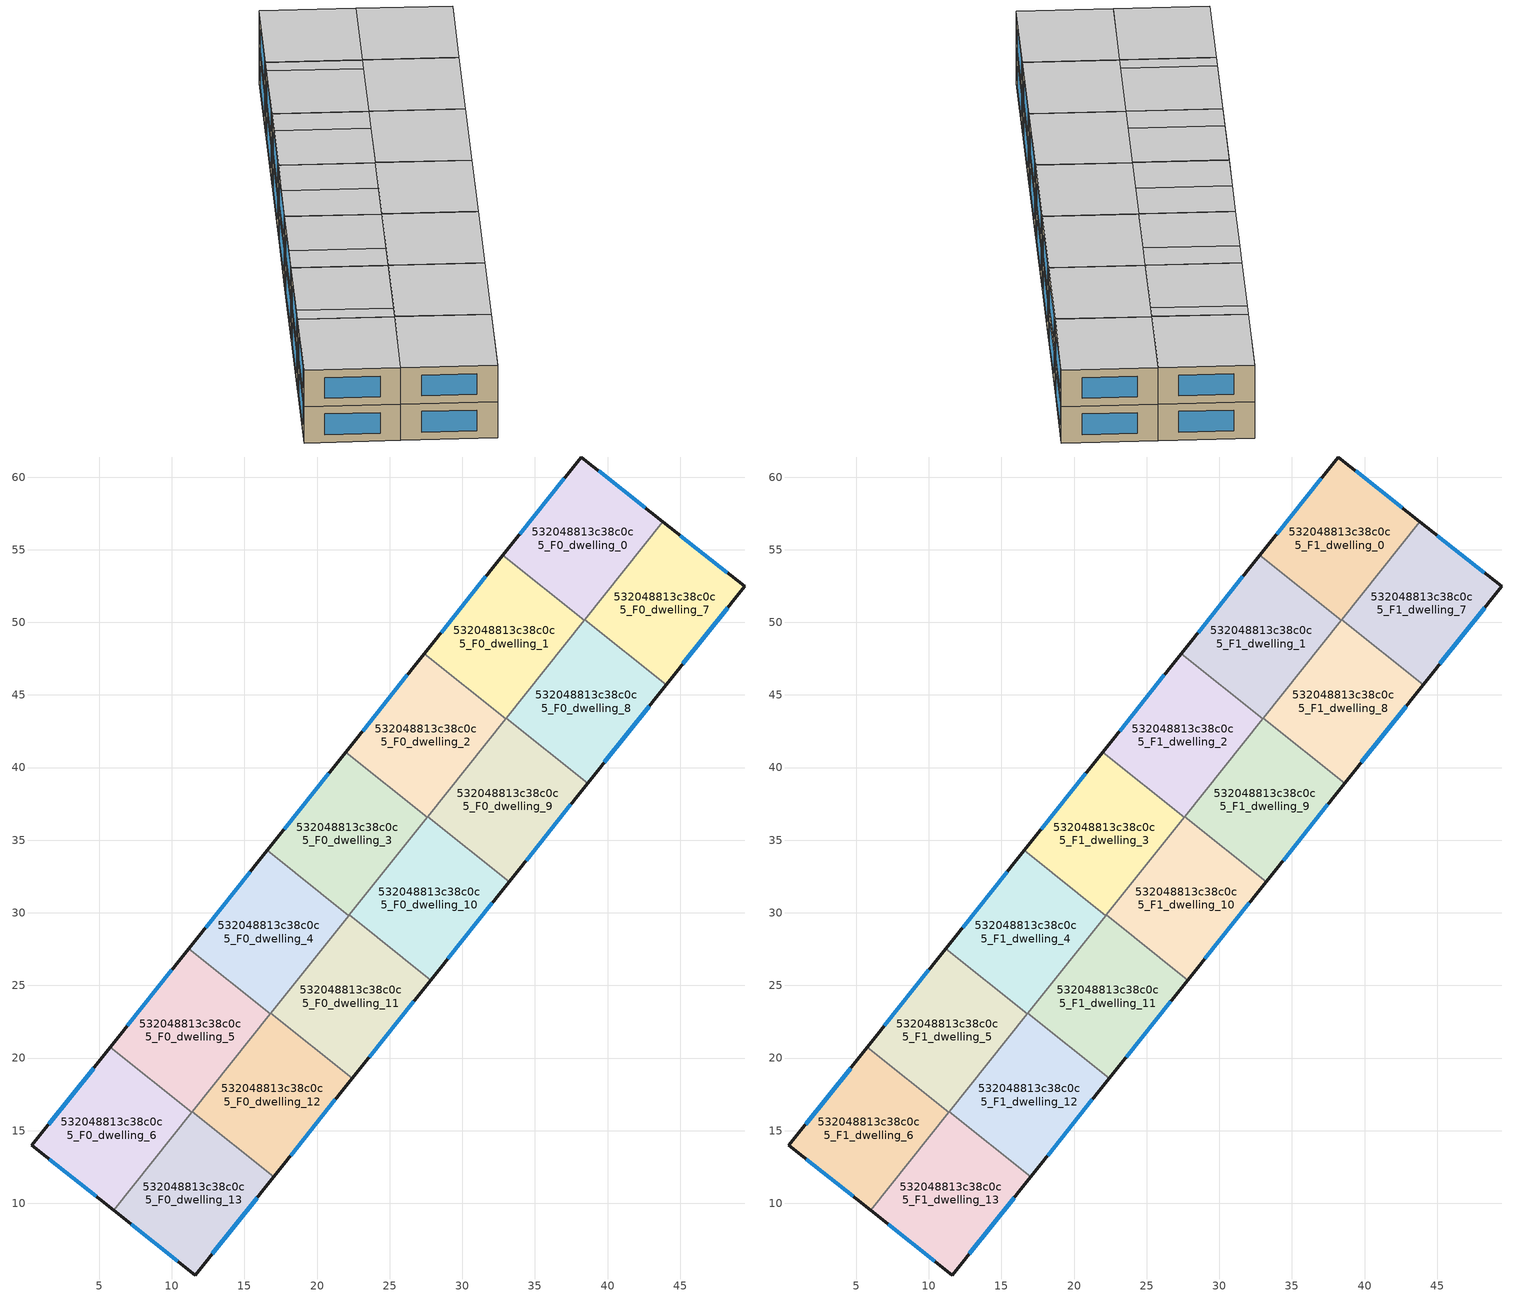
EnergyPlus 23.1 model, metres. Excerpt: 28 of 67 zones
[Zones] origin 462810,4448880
532048813c38c0c5_F0_dwelling_0
 floor ground (EU_floor_Construction): 43.81,56.93 38.4,50.14 32.79,54.62 38.19,61.38 z0
 wall outside (EU_wall_Construction): 43.81,56.93 38.19,61.38 32.79,54.62 z0:3
 wall to 532048813c38c0c5_F0_dwelling_1 (EU_wall_Construction): 32.79,54.62 38.4,50.14 z0:3
 wall to 532048813c38c0c5_F0_dwelling_7 (EU_wall_Construction): 38.42,50.17 43.81,56.93 z0:3
 wall to 532048813c38c0c5_F0_dwelling_8 (EU_wall_Construction): 38.4,50.14 38.42,50.17 z0:3
 window (EU_Window_Construction): 42.61,57.89 39.4,60.43 / 37.03,59.94 33.95,56.07 z0.64:2.36
532048813c38c0c5_F0_dwelling_1
 floor ground (EU_floor_Construction): 38.4,50.14 32.99,43.36 27.38,47.84 32.79,54.62 z0
 wall outside (EU_wall_Construction): 32.79,54.62 27.38,47.84 z0:3
 wall to 532048813c38c0c5_F0_dwelling_2 (EU_wall_Construction): 27.38,47.84 32.99,43.36 z0:3
 wall to 532048813c38c0c5_F0_dwelling_8 (EU_wall_Construction): 33.02,43.4 38.4,50.14 z0:3
 wall to 532048813c38c0c5_F0_dwelling_9 (EU_wall_Construction): 32.99,43.36 33.02,43.4 z0:3
 window (EU_Window_Construction): 31.63,53.16 28.54,49.29 z0.64:2.36
532048813c38c0c5_F0_dwelling_10
 floor ground (EU_floor_Construction): 33.23,32.14 27.83,25.37 22.21,29.85 27.61,36.62 z0
 wall outside (EU_wall_Construction): 27.83,25.37 33.23,32.14 z0:3
 wall to 532048813c38c0c5_F0_dwelling_9 (EU_wall_Construction): 33.23,32.14 27.61,36.62 z0:3
 wall to 532048813c38c0c5_F0_dwelling_11 (EU_wall_Construction): 22.21,29.85 27.83,25.37 z0:3
 wall to 532048813c38c0c5_F0_dwelling_3 (EU_wall_Construction): 27.58,36.59 22.21,29.85 z0:3
 wall to 532048813c38c0c5_F0_dwelling_2 (EU_wall_Construction): 27.61,36.62 27.58,36.59 z0:3
 window (EU_Window_Construction): 28.98,26.82 32.07,30.69 z0.64:2.36
532048813c38c0c5_F0_dwelling_11
 floor ground (EU_floor_Construction): 27.83,25.37 22.42,18.6 16.81,23.08 22.21,29.85 z0
 wall outside (EU_wall_Construction): 22.42,18.6 27.83,25.37 z0:3
 wall to 532048813c38c0c5_F0_dwelling_12 (EU_wall_Construction): 16.81,23.08 22.42,18.6 z0:3
 wall to 532048813c38c0c5_F0_dwelling_4 (EU_wall_Construction): 22.18,29.81 16.81,23.08 z0:3
 wall to 532048813c38c0c5_F0_dwelling_3 (EU_wall_Construction): 22.21,29.85 22.18,29.81 z0:3
 window (EU_Window_Construction): 23.58,20.05 26.67,23.92 z0.64:2.36
532048813c38c0c5_F0_dwelling_12
 floor ground (EU_floor_Construction): 22.42,18.6 17.02,11.83 11.41,16.3 16.81,23.08 z0
 wall outside (EU_wall_Construction): 17.02,11.83 22.42,18.6 z0:3
 wall to 532048813c38c0c5_F0_dwelling_13 (EU_wall_Construction): 11.41,16.3 17.02,11.83 z0:3
 wall to 532048813c38c0c5_F0_dwelling_5 (EU_wall_Construction): 16.78,23.04 11.41,16.3 z0:3
 wall to 532048813c38c0c5_F0_dwelling_4 (EU_wall_Construction): 16.81,23.08 16.78,23.04 z0:3
 window (EU_Window_Construction): 18.18,13.28 21.27,17.15 z0.64:2.36
532048813c38c0c5_F0_dwelling_13
 floor ground (EU_floor_Construction): 17.02,11.83 11.63,5.06 6,9.52 11.41,16.3 z0
 wall outside (EU_wall_Construction): 6,9.52 11.63,5.06 17.02,11.83 z0:3
 wall to 532048813c38c0c5_F0_dwelling_6 (EU_wall_Construction): 11.38,16.28 6,9.52 z0:3
 wall to 532048813c38c0c5_F0_dwelling_5 (EU_wall_Construction): 11.41,16.31 11.38,16.28 z0:3
 window (EU_Window_Construction): 12.78,6.51 15.87,10.38 / 7.2,8.57 10.42,6.02 z0.64:2.36
532048813c38c0c5_F0_dwelling_2
 floor ground (EU_floor_Construction): 32.99,43.36 27.59,36.59 21.97,41.07 27.38,47.84 z0
 wall outside (EU_wall_Construction): 27.38,47.84 21.97,41.07 z0:3
 wall to 532048813c38c0c5_F0_dwelling_3 (EU_wall_Construction): 21.97,41.07 27.59,36.59 z0:3
 wall to 532048813c38c0c5_F0_dwelling_9 (EU_wall_Construction): 27.61,36.62 32.99,43.36 z0:3
 window (EU_Window_Construction): 26.22,46.39 23.13,42.52 z0.64:2.36
532048813c38c0c5_F0_dwelling_3
 floor ground (EU_floor_Construction): 27.59,36.59 22.18,29.81 16.57,34.29 21.97,41.07 z0
 wall outside (EU_wall_Construction): 21.97,41.07 16.57,34.29 z0:3
 wall to 532048813c38c0c5_F0_dwelling_4 (EU_wall_Construction): 16.57,34.29 22.18,29.81 z0:3
 window (EU_Window_Construction): 20.81,39.61 17.72,35.74 z0.64:2.36
532048813c38c0c5_F0_dwelling_4
 floor ground (EU_floor_Construction): 22.18,29.81 16.78,23.04 11.16,27.53 16.57,34.29 z0
 wall outside (EU_wall_Construction): 16.57,34.29 11.16,27.53 z0:3
 wall to 532048813c38c0c5_F0_dwelling_5 (EU_wall_Construction): 11.16,27.53 16.78,23.04 z0:3
 window (EU_Window_Construction): 15.41,32.84 12.32,28.97 z0.64:2.36
532048813c38c0c5_F0_dwelling_5
 floor ground (EU_floor_Construction): 16.78,23.04 11.38,16.28 5.76,20.76 11.16,27.53 z0
 wall outside (EU_wall_Construction): 11.16,27.53 5.76,20.76 z0:3
 wall to 532048813c38c0c5_F0_dwelling_6 (EU_wall_Construction): 5.76,20.76 11.38,16.28 z0:3
 window (EU_Window_Construction): 10.01,26.08 6.92,22.21 z0.64:2.36
532048813c38c0c5_F0_dwelling_6
 floor ground (EU_floor_Construction): 11.38,16.28 6,9.52 0.36,13.99 5.76,20.76 z0
 wall outside (EU_wall_Construction): 5.76,20.76 0.36,13.99 6,9.52 z0:3
 window (EU_Window_Construction): 1.57,13.03 4.79,10.48 / 4.61,19.31 1.52,15.44 z0.64:2.36
532048813c38c0c5_F0_dwelling_7
 floor ground (EU_floor_Construction): 49.44,52.47 44.03,45.69 38.42,50.17 43.81,56.93 z0
 wall outside (EU_wall_Construction): 44.03,45.69 49.44,52.47 43.81,56.93 z0:3
 wall to 532048813c38c0c5_F0_dwelling_8 (EU_wall_Construction): 38.42,50.17 44.03,45.69 z0:3
 window (EU_Window_Construction): 48.24,53.43 45.02,55.98 / 45.19,47.14 48.28,51.02 z0.64:2.36
532048813c38c0c5_F0_dwelling_8
 floor ground (EU_floor_Construction): 44.03,45.69 38.63,38.92 33.02,43.39 38.42,50.17 z0
 wall outside (EU_wall_Construction): 38.63,38.92 44.03,45.69 z0:3
 wall to 532048813c38c0c5_F0_dwelling_9 (EU_wall_Construction): 33.02,43.39 38.63,38.92 z0:3
 window (EU_Window_Construction): 39.79,40.37 42.88,44.24 z0.64:2.36
532048813c38c0c5_F0_dwelling_9
 floor ground (EU_floor_Construction): 38.63,38.92 33.23,32.14 27.61,36.62 33.02,43.39 z0
 wall outside (EU_wall_Construction): 33.23,32.14 38.63,38.92 z0:3
 window (EU_Window_Construction): 34.39,33.59 37.47,37.47 z0.64:2.36
532048813c38c0c5_F1_dwelling_0
 floor to 532048813c38c0c5_F0_dwelling_0 (EU_floor_Construction): 43.81,56.93 38.4,50.14 32.79,54.62 38.19,61.38 z3
 wall outside (EU_wall_Construction): 43.81,56.93 38.19,61.38 32.79,54.62 z3:6
 wall to 532048813c38c0c5_F1_dwelling_1 (EU_wall_Construction): 32.79,54.62 38.4,50.14 z3:6
 wall to 532048813c38c0c5_F1_dwelling_7 (EU_wall_Construction): 38.42,50.17 43.81,56.93 z3:6
 wall to 532048813c38c0c5_F1_dwelling_8 (EU_wall_Construction): 38.4,50.14 38.42,50.17 z3:6
 window (EU_Window_Construction): 42.61,57.89 39.4,60.43 / 37.03,59.94 33.95,56.07 z3.64:5.36
 ceiling to 532048813c38c0c5_F2_dwelling_0 (EU_floor_Construction): 38.4,50.14 43.81,56.93 38.19,61.38 32.79,54.62 z6
532048813c38c0c5_F1_dwelling_1
 floor to 532048813c38c0c5_F0_dwelling_1 (EU_floor_Construction): 38.4,50.14 32.99,43.36 27.38,47.84 32.79,54.62 z3
 wall outside (EU_wall_Construction): 32.79,54.62 27.38,47.84 z3:6
 wall to 532048813c38c0c5_F1_dwelling_2 (EU_wall_Construction): 27.38,47.84 32.99,43.36 z3:6
 wall to 532048813c38c0c5_F1_dwelling_8 (EU_wall_Construction): 33.02,43.4 38.4,50.14 z3:6
 wall to 532048813c38c0c5_F1_dwelling_9 (EU_wall_Construction): 32.99,43.36 33.02,43.4 z3:6
 window (EU_Window_Construction): 31.63,53.16 28.54,49.29 z3.64:5.36
 ceiling to 532048813c38c0c5_F2_dwelling_0 (EU_floor_Construction): 37.49,49.01 38.4,50.14 32.79,54.62 31.89,53.49 z6
 ceiling adiabatic (EU_roof_Construction): 32.99,43.36 37.49,49.01 31.89,53.49 27.38,47.84 z6
532048813c38c0c5_F1_dwelling_10
 floor to 532048813c38c0c5_F0_dwelling_10 (EU_floor_Construction): 33.23,32.14 27.83,25.37 22.21,29.85 27.61,36.62 z3
 wall outside (EU_wall_Construction): 27.83,25.37 33.23,32.14 z3:6
 wall to 532048813c38c0c5_F1_dwelling_9 (EU_wall_Construction): 33.23,32.14 27.61,36.62 z3:6
 wall to 532048813c38c0c5_F1_dwelling_11 (EU_wall_Construction): 22.21,29.85 27.83,25.37 z3:6
 wall to 532048813c38c0c5_F1_dwelling_3 (EU_wall_Construction): 27.58,36.59 22.21,29.85 z3:6
 wall to 532048813c38c0c5_F1_dwelling_2 (EU_wall_Construction): 27.61,36.62 27.58,36.59 z3:6
 window (EU_Window_Construction): 28.98,26.82 32.07,30.69 z3.64:5.36
 ceiling to 532048813c38c0c5_F2_dwelling_9 (EU_floor_Construction): 27.83,25.37 33.23,32.14 27.61,36.62 22.21,29.85 z6
532048813c38c0c5_F1_dwelling_11
 floor to 532048813c38c0c5_F0_dwelling_11 (EU_floor_Construction): 27.83,25.37 22.42,18.6 16.81,23.08 22.21,29.85 z3
 wall outside (EU_wall_Construction): 22.42,18.6 27.83,25.37 z3:6
 wall to 532048813c38c0c5_F1_dwelling_12 (EU_wall_Construction): 16.81,23.08 22.42,18.6 z3:6
 wall to 532048813c38c0c5_F1_dwelling_4 (EU_wall_Construction): 22.18,29.81 16.81,23.08 z3:6
 wall to 532048813c38c0c5_F1_dwelling_3 (EU_wall_Construction): 22.21,29.85 22.18,29.81 z3:6
 window (EU_Window_Construction): 23.58,20.05 26.67,23.92 z3.64:5.36
 ceiling to 532048813c38c0c5_F2_dwelling_10 (EU_floor_Construction): 22.42,18.6 27.83,25.37 22.21,29.85 16.81,23.08 z6
532048813c38c0c5_F1_dwelling_12
 floor to 532048813c38c0c5_F0_dwelling_12 (EU_floor_Construction): 22.42,18.6 17.02,11.83 11.41,16.3 16.81,23.08 z3
 wall outside (EU_wall_Construction): 17.02,11.83 22.42,18.6 z3:6
 wall to 532048813c38c0c5_F1_dwelling_13 (EU_wall_Construction): 11.41,16.3 17.02,11.83 z3:6
 wall to 532048813c38c0c5_F1_dwelling_5 (EU_wall_Construction): 16.78,23.04 11.41,16.3 z3:6
 wall to 532048813c38c0c5_F1_dwelling_4 (EU_wall_Construction): 16.81,23.08 16.78,23.04 z3:6
 window (EU_Window_Construction): 18.18,13.28 21.27,17.15 z3.64:5.36
 ceiling to 532048813c38c0c5_F2_dwelling_11 (EU_floor_Construction): 17.02,11.83 22.42,18.6 16.81,23.08 11.41,16.3 z6
532048813c38c0c5_F1_dwelling_13
 floor to 532048813c38c0c5_F0_dwelling_13 (EU_floor_Construction): 17.02,11.83 11.63,5.06 6,9.52 11.41,16.3 z3
 wall outside (EU_wall_Construction): 6,9.52 11.63,5.06 17.02,11.83 z3:6
 wall to 532048813c38c0c5_F1_dwelling_6 (EU_wall_Construction): 11.38,16.28 6,9.52 z3:6
 wall to 532048813c38c0c5_F1_dwelling_5 (EU_wall_Construction): 11.41,16.31 11.38,16.28 z3:6
 window (EU_Window_Construction): 12.78,6.51 15.87,10.38 / 7.2,8.57 10.42,6.02 z3.64:5.36
 ceiling to 532048813c38c0c5_F2_dwelling_12 (EU_floor_Construction): 11.63,5.06 17.02,11.83 11.41,16.3 6,9.52 z6
532048813c38c0c5_F1_dwelling_2
 floor to 532048813c38c0c5_F0_dwelling_2 (EU_floor_Construction): 32.99,43.36 27.59,36.59 21.97,41.07 27.38,47.84 z3
 wall outside (EU_wall_Construction): 27.38,47.84 21.97,41.07 z3:6
 wall to 532048813c38c0c5_F1_dwelling_3 (EU_wall_Construction): 21.97,41.07 27.59,36.59 z3:6
 wall to 532048813c38c0c5_F1_dwelling_9 (EU_wall_Construction): 27.61,36.62 32.99,43.36 z3:6
 window (EU_Window_Construction): 26.22,46.39 23.13,42.52 z3.64:5.36
 ceiling adiabatic (EU_roof_Construction): 27.58,36.59 31.19,41.1 25.58,45.58 21.97,41.06 z6
 ceiling to 532048813c38c0c5_F2_dwelling_1 (EU_floor_Construction): 31.19,41.1 32.99,43.36 27.38,47.84 25.58,45.58 z6
532048813c38c0c5_F1_dwelling_3
 floor to 532048813c38c0c5_F0_dwelling_3 (EU_floor_Construction): 27.59,36.59 22.18,29.81 16.57,34.29 21.97,41.07 z3
 wall outside (EU_wall_Construction): 21.97,41.07 16.57,34.29 z3:6
 wall to 532048813c38c0c5_F1_dwelling_4 (EU_wall_Construction): 16.57,34.29 22.18,29.81 z3:6
 window (EU_Window_Construction): 20.81,39.61 17.72,35.74 z3.64:5.36
 ceiling to 532048813c38c0c5_F2_dwelling_3 (EU_floor_Construction): 22.18,29.81 24.88,33.2 19.27,37.68 16.57,34.29 z6
 ceiling to 532048813c38c0c5_F2_dwelling_2 (EU_floor_Construction): 24.88,33.2 27.58,36.59 21.97,41.06 19.27,37.68 z6
532048813c38c0c5_F1_dwelling_4
 floor to 532048813c38c0c5_F0_dwelling_4 (EU_floor_Construction): 22.18,29.81 16.78,23.04 11.16,27.53 16.57,34.29 z3
 wall outside (EU_wall_Construction): 16.57,34.29 11.16,27.53 z3:6
 wall to 532048813c38c0c5_F1_dwelling_5 (EU_wall_Construction): 11.16,27.53 16.78,23.04 z3:6
 window (EU_Window_Construction): 15.41,32.84 12.32,28.97 z3.64:5.36
 ceiling to 532048813c38c0c5_F2_dwelling_4 (EU_floor_Construction): 16.78,23.04 18.58,25.3 12.97,29.78 11.16,27.52 z6
 ceiling adiabatic (EU_roof_Construction): 18.58,25.3 16.78,23.04 22.18,29.81 16.57,34.29 12.97,29.78 z6
532048813c38c0c5_F1_dwelling_5
 floor to 532048813c38c0c5_F0_dwelling_5 (EU_floor_Construction): 16.78,23.04 11.38,16.28 5.76,20.76 11.16,27.53 z3
 wall outside (EU_wall_Construction): 11.16,27.53 5.76,20.76 z3:6
 wall to 532048813c38c0c5_F1_dwelling_6 (EU_wall_Construction): 5.76,20.76 11.38,16.28 z3:6
 window (EU_Window_Construction): 10.01,26.08 6.92,22.21 z3.64:5.36
 ceiling to 532048813c38c0c5_F2_dwelling_5 (EU_floor_Construction): 11.38,16.28 12.28,17.41 6.66,21.89 5.76,20.76 z6
 ceiling to 532048813c38c0c5_F2_dwelling_4 (EU_floor_Construction): 12.28,17.41 16.78,23.04 11.16,27.52 6.66,21.89 z6
532048813c38c0c5_F1_dwelling_6
 floor to 532048813c38c0c5_F0_dwelling_6 (EU_floor_Construction): 11.38,16.28 6,9.52 0.36,13.99 5.76,20.76 z3
 wall outside (EU_wall_Construction): 5.76,20.76 0.36,13.99 6,9.52 z3:6
 window (EU_Window_Construction): 1.57,13.03 4.79,10.48 / 4.61,19.31 1.52,15.44 z3.64:5.36
 ceiling to 532048813c38c0c5_F2_dwelling_5 (EU_floor_Construction): 6,9.52 11.38,16.28 5.76,20.76 0.36,13.99 z6
532048813c38c0c5_F1_dwelling_7
 floor to 532048813c38c0c5_F0_dwelling_7 (EU_floor_Construction): 49.44,52.47 44.03,45.69 38.42,50.17 43.81,56.93 z3
 wall outside (EU_wall_Construction): 44.03,45.69 49.44,52.47 43.81,56.93 z3:6
 wall to 532048813c38c0c5_F1_dwelling_8 (EU_wall_Construction): 38.42,50.17 44.03,45.69 z3:6
 window (EU_Window_Construction): 48.24,53.43 45.02,55.98 / 45.19,47.14 48.28,51.02 z3.64:5.36
 ceiling to 532048813c38c0c5_F2_dwelling_6 (EU_floor_Construction): 44.03,45.69 49.44,52.47 43.81,56.93 38.42,50.17 z6
532048813c38c0c5_F1_dwelling_8
 floor to 532048813c38c0c5_F0_dwelling_8 (EU_floor_Construction): 44.03,45.69 38.63,38.92 33.02,43.39 38.42,50.17 z3
 wall outside (EU_wall_Construction): 38.63,38.92 44.03,45.69 z3:6
 wall to 532048813c38c0c5_F1_dwelling_9 (EU_wall_Construction): 33.02,43.39 38.63,38.92 z3:6
 window (EU_Window_Construction): 39.79,40.37 42.88,44.24 z3.64:5.36
 ceiling to 532048813c38c0c5_F2_dwelling_7 (EU_floor_Construction): 38.63,38.92 44.03,45.69 38.42,50.17 33.02,43.39 z6
532048813c38c0c5_F1_dwelling_9
 floor to 532048813c38c0c5_F0_dwelling_9 (EU_floor_Construction): 38.63,38.92 33.23,32.14 27.61,36.62 33.02,43.39 z3
 wall outside (EU_wall_Construction): 33.23,32.14 38.63,38.92 z3:6
 window (EU_Window_Construction): 34.39,33.59 37.47,37.47 z3.64:5.36
 ceiling to 532048813c38c0c5_F2_dwelling_8 (EU_floor_Construction): 33.23,32.14 38.63,38.92 33.02,43.39 27.61,36.62 z6
[Building]
EU S2 Campaign: North Axis=0; Terrain=City; Solar Distribution=FullExterior
[Site:Location]
Yerevan-Zvartnots.Intl.AP: Latitude=40.15; Longitude=44.383; Time Zone=4; Elevation=854
[SizingPeriod:WeatherFileDays]
AnnualSizingPeriod: Begin Month=1; Begin Day of Month=1; End Month=12; End Day of Month=31; Day of Week for Start Day=Monday; Use Weather File Daylight Saving Period=No; Use Weather File Rain and Snow Indicators=No
[MATERIAL]
EU_InternalMass_Material: Roughness=MediumRough; Thickness=0.1; Conductivity=1; Density=1800; Specific Heat=900; Thermal Absorptance=0.9; Solar Absorptance=0.7; Visible Absorptance=0.7
[MATERIAL:NOMASS] Roughness=MediumRough; Thermal Absorptance=0.9; Solar Absorptance=0.7; Visible Absorptance=0.7
Name | Thermal Resistance
EU_wall_NoMass | 1.05043
EU_roof_NoMass | 1.45357
EU_floor_NoMass | 0.478065
[WINDOWMATERIAL:SIMPLEGLAZINGSYSTEM]
EU_Window_SimpleGlazing: UFactor=2.5566; Solar Heat Gain Coefficient=0.75; Visible Transmittance=0.75
[CONSTRUCTION]
EU_wall_Construction: EU_wall_NoMass
EU_roof_Construction: EU_roof_NoMass
EU_floor_Construction: EU_floor_NoMass
EU_Window_Construction: EU_Window_SimpleGlazing
EU_InternalMass_Construction: EU_InternalMass_Material
[ZONE] Type=1; Multiplier=1; Ceiling Height=autocalculate; Floor Area=autocalculate; Part of Total Floor Area=Yes
Name | Volume
532048813c38c0c5_F0_dwelling_0; 532048813c38c0c5_F1_dwelling_0 | 186.664
532048813c38c0c5_F0_dwelling_1; 532048813c38c0c5_F1_dwelling_1; 532048813c38c0c5_F0_dwelling_3; 532048813c38c0c5_F1_dwelling_3; 532048813c38c0c5_F0_dwelling_8; 532048813c38c0c5_F1_dwelling_8 | 186.675
532048813c38c0c5_F0_dwelling_10; 532048813c38c0c5_F1_dwelling_10; 532048813c38c0c5_F0_dwelling_12; 532048813c38c0c5_F1_dwelling_12 | 186.661
532048813c38c0c5_F0_dwelling_11; 532048813c38c0c5_F1_dwelling_11 | 186.677
532048813c38c0c5_F0_dwelling_13; 532048813c38c0c5_F1_dwelling_13 | 186.691
532048813c38c0c5_F0_dwelling_2; 532048813c38c0c5_F1_dwelling_2 | 186.689
532048813c38c0c5_F0_dwelling_4; 532048813c38c0c5_F1_dwelling_4 | 186.684
532048813c38c0c5_F0_dwelling_5; 532048813c38c0c5_F1_dwelling_5 | 186.65
532048813c38c0c5_F0_dwelling_6; 532048813c38c0c5_F1_dwelling_6 | 186.662
532048813c38c0c5_F0_dwelling_7; 532048813c38c0c5_F1_dwelling_7 | 186.674
532048813c38c0c5_F0_dwelling_9; 532048813c38c0c5_F1_dwelling_9 | 186.657
[INTERNALMASS] Construction=EU_InternalMass_Construction
Name | Zone or ZoneList | Surface Area
532048813c38c0c5_F0_dwelling_0_EU_InternalMass | 532048813c38c0c5_F0_dwelling_0 | 62.2211
532048813c38c0c5_F0_dwelling_1_EU_InternalMass | 532048813c38c0c5_F0_dwelling_1 | 62.2253
532048813c38c0c5_F0_dwelling_2_EU_InternalMass | 532048813c38c0c5_F0_dwelling_2 | 62.2296
532048813c38c0c5_F0_dwelling_3_EU_InternalMass | 532048813c38c0c5_F0_dwelling_3 | 62.2248
532048813c38c0c5_F0_dwelling_4_EU_InternalMass | 532048813c38c0c5_F0_dwelling_4 | 62.2279
532048813c38c0c5_F0_dwelling_5_EU_InternalMass | 532048813c38c0c5_F0_dwelling_5 | 62.2165
532048813c38c0c5_F0_dwelling_6_EU_InternalMass | 532048813c38c0c5_F0_dwelling_6 | 62.2207
532048813c38c0c5_F0_dwelling_7_EU_InternalMass | 532048813c38c0c5_F0_dwelling_7 | 62.2249
532048813c38c0c5_F0_dwelling_8_EU_InternalMass | 532048813c38c0c5_F0_dwelling_8 | 62.2249
532048813c38c0c5_F0_dwelling_9_EU_InternalMass | 532048813c38c0c5_F0_dwelling_9 | 62.2193
532048813c38c0c5_F0_dwelling_10_EU_InternalMass | 532048813c38c0c5_F0_dwelling_10 | 62.2203
532048813c38c0c5_F0_dwelling_11_EU_InternalMass | 532048813c38c0c5_F0_dwelling_11 | 62.2261
532048813c38c0c5_F0_dwelling_12_EU_InternalMass | 532048813c38c0c5_F0_dwelling_12 | 62.2204
532048813c38c0c5_F0_dwelling_13_EU_InternalMass | 532048813c38c0c5_F0_dwelling_13 | 62.2306
532048813c38c0c5_F1_dwelling_0_EU_InternalMass | 532048813c38c0c5_F1_dwelling_0 | 62.2211
532048813c38c0c5_F1_dwelling_1_EU_InternalMass | 532048813c38c0c5_F1_dwelling_1 | 62.2253
532048813c38c0c5_F1_dwelling_2_EU_InternalMass | 532048813c38c0c5_F1_dwelling_2 | 62.2296
532048813c38c0c5_F1_dwelling_3_EU_InternalMass | 532048813c38c0c5_F1_dwelling_3 | 62.2248
532048813c38c0c5_F1_dwelling_4_EU_InternalMass | 532048813c38c0c5_F1_dwelling_4 | 62.2279
532048813c38c0c5_F1_dwelling_5_EU_InternalMass | 532048813c38c0c5_F1_dwelling_5 | 62.2165
532048813c38c0c5_F1_dwelling_6_EU_InternalMass | 532048813c38c0c5_F1_dwelling_6 | 62.2207
532048813c38c0c5_F1_dwelling_7_EU_InternalMass | 532048813c38c0c5_F1_dwelling_7 | 62.2249
532048813c38c0c5_F1_dwelling_8_EU_InternalMass | 532048813c38c0c5_F1_dwelling_8 | 62.2249
532048813c38c0c5_F1_dwelling_9_EU_InternalMass | 532048813c38c0c5_F1_dwelling_9 | 62.2193
532048813c38c0c5_F1_dwelling_10_EU_InternalMass | 532048813c38c0c5_F1_dwelling_10 | 62.2203
532048813c38c0c5_F1_dwelling_11_EU_InternalMass | 532048813c38c0c5_F1_dwelling_11 | 62.2261
532048813c38c0c5_F1_dwelling_12_EU_InternalMass | 532048813c38c0c5_F1_dwelling_12 | 62.2204
532048813c38c0c5_F1_dwelling_13_EU_InternalMass | 532048813c38c0c5_F1_dwelling_13 | 62.2306
[OTHEREQUIPMENT] Fuel Type=Electricity; Design Level Calculation Method=Watts/Area; Power per Zone Floor Area=1; Fraction Latent=0; Fraction Radiant=0; Fraction Lost=0; Carbon Dioxide Generation Rate=0; EndUse Subcategory=EU_Step8_InternalGains
Name | Zone or ZoneList or Space or SpaceList | Schedule
EU_Step8_InternalGain_532048813c38c0c5_F0_dwelling_0_f000 | 532048813c38c0c5_F0_dwelling_0 | EU_Step8_GainSchedule_532048813c38c0c5_F0_dwelling_0_f000
EU_Step8_InternalGain_532048813c38c0c5_F0_dwelling_1_f000 | 532048813c38c0c5_F0_dwelling_1 | EU_Step8_GainSchedule_532048813c38c0c5_F0_dwelling_1_f000
EU_Step8_InternalGain_532048813c38c0c5_F0_dwelling_2_f000 | 532048813c38c0c5_F0_dwelling_2 | EU_Step8_GainSchedule_532048813c38c0c5_F0_dwelling_2_f000
EU_Step8_InternalGain_532048813c38c0c5_F0_dwelling_3_f000 | 532048813c38c0c5_F0_dwelling_3 | EU_Step8_GainSchedule_532048813c38c0c5_F0_dwelling_3_f000
EU_Step8_InternalGain_532048813c38c0c5_F0_dwelling_4_f000 | 532048813c38c0c5_F0_dwelling_4 | EU_Step8_GainSchedule_532048813c38c0c5_F0_dwelling_4_f000
EU_Step8_InternalGain_532048813c38c0c5_F0_dwelling_5_f000 | 532048813c38c0c5_F0_dwelling_5 | EU_Step8_GainSchedule_532048813c38c0c5_F0_dwelling_5_f000
EU_Step8_InternalGain_532048813c38c0c5_F0_dwelling_6_f000 | 532048813c38c0c5_F0_dwelling_6 | EU_Step8_GainSchedule_532048813c38c0c5_F0_dwelling_6_f000
EU_Step8_InternalGain_532048813c38c0c5_F0_dwelling_7_f000 | 532048813c38c0c5_F0_dwelling_7 | EU_Step8_GainSchedule_532048813c38c0c5_F0_dwelling_7_f000
EU_Step8_InternalGain_532048813c38c0c5_F0_dwelling_8_f000 | 532048813c38c0c5_F0_dwelling_8 | EU_Step8_GainSchedule_532048813c38c0c5_F0_dwelling_8_f000
EU_Step8_InternalGain_532048813c38c0c5_F0_dwelling_9_f000 | 532048813c38c0c5_F0_dwelling_9 | EU_Step8_GainSchedule_532048813c38c0c5_F0_dwelling_9_f000
EU_Step8_InternalGain_532048813c38c0c5_F0_dwelling_10_f000 | 532048813c38c0c5_F0_dwelling_10 | EU_Step8_GainSchedule_532048813c38c0c5_F0_dwelling_10_f000
EU_Step8_InternalGain_532048813c38c0c5_F0_dwelling_11_f000 | 532048813c38c0c5_F0_dwelling_11 | EU_Step8_GainSchedule_532048813c38c0c5_F0_dwelling_11_f000
EU_Step8_InternalGain_532048813c38c0c5_F0_dwelling_12_f000 | 532048813c38c0c5_F0_dwelling_12 | EU_Step8_GainSchedule_532048813c38c0c5_F0_dwelling_12_f000
EU_Step8_InternalGain_532048813c38c0c5_F0_dwelling_13_f000 | 532048813c38c0c5_F0_dwelling_13 | EU_Step8_GainSchedule_532048813c38c0c5_F0_dwelling_13_f000
EU_Step8_InternalGain_532048813c38c0c5_F1_dwelling_0_f000 | 532048813c38c0c5_F1_dwelling_0 | EU_Step8_GainSchedule_532048813c38c0c5_F1_dwelling_0_f000
EU_Step8_InternalGain_532048813c38c0c5_F1_dwelling_1_f000 | 532048813c38c0c5_F1_dwelling_1 | EU_Step8_GainSchedule_532048813c38c0c5_F1_dwelling_1_f000
EU_Step8_InternalGain_532048813c38c0c5_F1_dwelling_2_f000 | 532048813c38c0c5_F1_dwelling_2 | EU_Step8_GainSchedule_532048813c38c0c5_F1_dwelling_2_f000
EU_Step8_InternalGain_532048813c38c0c5_F1_dwelling_3_f000 | 532048813c38c0c5_F1_dwelling_3 | EU_Step8_GainSchedule_532048813c38c0c5_F1_dwelling_3_f000
EU_Step8_InternalGain_532048813c38c0c5_F1_dwelling_4_f000 | 532048813c38c0c5_F1_dwelling_4 | EU_Step8_GainSchedule_532048813c38c0c5_F1_dwelling_4_f000
EU_Step8_InternalGain_532048813c38c0c5_F1_dwelling_5_f000 | 532048813c38c0c5_F1_dwelling_5 | EU_Step8_GainSchedule_532048813c38c0c5_F1_dwelling_5_f000
EU_Step8_InternalGain_532048813c38c0c5_F1_dwelling_6_f000 | 532048813c38c0c5_F1_dwelling_6 | EU_Step8_GainSchedule_532048813c38c0c5_F1_dwelling_6_f000
EU_Step8_InternalGain_532048813c38c0c5_F1_dwelling_7_f000 | 532048813c38c0c5_F1_dwelling_7 | EU_Step8_GainSchedule_532048813c38c0c5_F1_dwelling_7_f000
EU_Step8_InternalGain_532048813c38c0c5_F1_dwelling_8_f000 | 532048813c38c0c5_F1_dwelling_8 | EU_Step8_GainSchedule_532048813c38c0c5_F1_dwelling_8_f000
EU_Step8_InternalGain_532048813c38c0c5_F1_dwelling_9_f000 | 532048813c38c0c5_F1_dwelling_9 | EU_Step8_GainSchedule_532048813c38c0c5_F1_dwelling_9_f000
EU_Step8_InternalGain_532048813c38c0c5_F1_dwelling_10_f000 | 532048813c38c0c5_F1_dwelling_10 | EU_Step8_GainSchedule_532048813c38c0c5_F1_dwelling_10_f000
EU_Step8_InternalGain_532048813c38c0c5_F1_dwelling_11_f000 | 532048813c38c0c5_F1_dwelling_11 | EU_Step8_GainSchedule_532048813c38c0c5_F1_dwelling_11_f000
EU_Step8_InternalGain_532048813c38c0c5_F1_dwelling_12_f000 | 532048813c38c0c5_F1_dwelling_12 | EU_Step8_GainSchedule_532048813c38c0c5_F1_dwelling_12_f000
EU_Step8_InternalGain_532048813c38c0c5_F1_dwelling_13_f000 | 532048813c38c0c5_F1_dwelling_13 | EU_Step8_GainSchedule_532048813c38c0c5_F1_dwelling_13_f000
[ZONEVENTILATION:DESIGNFLOWRATE] Schedule=EU_AlwaysOn; Design Flow Rate Calculation Method=AirChanges/Hour; Air Changes per Hour=0.557805; Ventilation Type=Natural; Fan Pressure Rise=0; Fan Total Efficiency=1; Constant Term Coefficient=1; Temperature Term Coefficient=0; Velocity Term Coefficient=0; Velocity Squared Term Coefficient=0; Minimum Indoor Temperature=-100; Maximum Indoor Temperature=100; Delta Temperature=-100; Minimum Outdoor Temperature=-100; Maximum Outdoor Temperature=100; Maximum Wind Speed=40
Name | Zone or ZoneList or Space or SpaceList
EU_ConstantAir_532048813c38c0c5_F0_dwelling_0 | 532048813c38c0c5_F0_dwelling_0
EU_ConstantAir_532048813c38c0c5_F0_dwelling_1 | 532048813c38c0c5_F0_dwelling_1
EU_ConstantAir_532048813c38c0c5_F0_dwelling_2 | 532048813c38c0c5_F0_dwelling_2
EU_ConstantAir_532048813c38c0c5_F0_dwelling_3 | 532048813c38c0c5_F0_dwelling_3
EU_ConstantAir_532048813c38c0c5_F0_dwelling_4 | 532048813c38c0c5_F0_dwelling_4
EU_ConstantAir_532048813c38c0c5_F0_dwelling_5 | 532048813c38c0c5_F0_dwelling_5
EU_ConstantAir_532048813c38c0c5_F0_dwelling_6 | 532048813c38c0c5_F0_dwelling_6
EU_ConstantAir_532048813c38c0c5_F0_dwelling_7 | 532048813c38c0c5_F0_dwelling_7
EU_ConstantAir_532048813c38c0c5_F0_dwelling_8 | 532048813c38c0c5_F0_dwelling_8
EU_ConstantAir_532048813c38c0c5_F0_dwelling_9 | 532048813c38c0c5_F0_dwelling_9
EU_ConstantAir_532048813c38c0c5_F0_dwelling_10 | 532048813c38c0c5_F0_dwelling_10
EU_ConstantAir_532048813c38c0c5_F0_dwelling_11 | 532048813c38c0c5_F0_dwelling_11
EU_ConstantAir_532048813c38c0c5_F0_dwelling_12 | 532048813c38c0c5_F0_dwelling_12
EU_ConstantAir_532048813c38c0c5_F0_dwelling_13 | 532048813c38c0c5_F0_dwelling_13
EU_ConstantAir_532048813c38c0c5_F1_dwelling_0 | 532048813c38c0c5_F1_dwelling_0
EU_ConstantAir_532048813c38c0c5_F1_dwelling_1 | 532048813c38c0c5_F1_dwelling_1
EU_ConstantAir_532048813c38c0c5_F1_dwelling_2 | 532048813c38c0c5_F1_dwelling_2
EU_ConstantAir_532048813c38c0c5_F1_dwelling_3 | 532048813c38c0c5_F1_dwelling_3
EU_ConstantAir_532048813c38c0c5_F1_dwelling_4 | 532048813c38c0c5_F1_dwelling_4
EU_ConstantAir_532048813c38c0c5_F1_dwelling_5 | 532048813c38c0c5_F1_dwelling_5
EU_ConstantAir_532048813c38c0c5_F1_dwelling_6 | 532048813c38c0c5_F1_dwelling_6
EU_ConstantAir_532048813c38c0c5_F1_dwelling_7 | 532048813c38c0c5_F1_dwelling_7
EU_ConstantAir_532048813c38c0c5_F1_dwelling_8 | 532048813c38c0c5_F1_dwelling_8
EU_ConstantAir_532048813c38c0c5_F1_dwelling_9 | 532048813c38c0c5_F1_dwelling_9
EU_ConstantAir_532048813c38c0c5_F1_dwelling_10 | 532048813c38c0c5_F1_dwelling_10
EU_ConstantAir_532048813c38c0c5_F1_dwelling_11 | 532048813c38c0c5_F1_dwelling_11
EU_ConstantAir_532048813c38c0c5_F1_dwelling_12 | 532048813c38c0c5_F1_dwelling_12
EU_ConstantAir_532048813c38c0c5_F1_dwelling_13 | 532048813c38c0c5_F1_dwelling_13
[HVACTEMPLATE:THERMOSTAT] Constant Heating Setpoint=20; Constant Cooling Setpoint=50
EU_HeatOnly_532048813c38c0c5_F0_dwelling_0; EU_HeatOnly_532048813c38c0c5_F0_dwelling_1; EU_HeatOnly_532048813c38c0c5_F0_dwelling_2; EU_HeatOnly_532048813c38c0c5_F0_dwelling_3; EU_HeatOnly_532048813c38c0c5_F0_dwelling_4; EU_HeatOnly_532048813c38c0c5_F0_dwelling_5; EU_HeatOnly_532048813c38c0c5_F0_dwelling_6; EU_HeatOnly_532048813c38c0c5_F0_dwelling_7; EU_HeatOnly_532048813c38c0c5_F0_dwelling_8; EU_HeatOnly_532048813c38c0c5_F0_dwelling_9; EU_HeatOnly_532048813c38c0c5_F0_dwelling_10; EU_HeatOnly_532048813c38c0c5_F0_dwelling_11; EU_HeatOnly_532048813c38c0c5_F0_dwelling_12; EU_HeatOnly_532048813c38c0c5_F0_dwelling_13; EU_HeatOnly_532048813c38c0c5_F1_dwelling_0; EU_HeatOnly_532048813c38c0c5_F1_dwelling_1; EU_HeatOnly_532048813c38c0c5_F1_dwelling_2; EU_HeatOnly_532048813c38c0c5_F1_dwelling_3; EU_HeatOnly_532048813c38c0c5_F1_dwelling_4; EU_HeatOnly_532048813c38c0c5_F1_dwelling_5; EU_HeatOnly_532048813c38c0c5_F1_dwelling_6; EU_HeatOnly_532048813c38c0c5_F1_dwelling_7; EU_HeatOnly_532048813c38c0c5_F1_dwelling_8; EU_HeatOnly_532048813c38c0c5_F1_dwelling_9; EU_HeatOnly_532048813c38c0c5_F1_dwelling_10; EU_HeatOnly_532048813c38c0c5_F1_dwelling_11; EU_HeatOnly_532048813c38c0c5_F1_dwelling_12; EU_HeatOnly_532048813c38c0c5_F1_dwelling_13; EU_HeatOnly_532048813c38c0c5_F2_dwelling_0; EU_HeatOnly_532048813c38c0c5_F2_dwelling_1; EU_HeatOnly_532048813c38c0c5_F2_dwelling_2; EU_HeatOnly_532048813c38c0c5_F2_dwelling_3; EU_HeatOnly_532048813c38c0c5_F2_dwelling_4; EU_HeatOnly_532048813c38c0c5_F2_dwelling_5; EU_HeatOnly_532048813c38c0c5_F2_dwelling_6; EU_HeatOnly_532048813c38c0c5_F2_dwelling_7; EU_HeatOnly_532048813c38c0c5_F2_dwelling_8; EU_HeatOnly_532048813c38c0c5_F2_dwelling_9; EU_HeatOnly_532048813c38c0c5_F2_dwelling_10; EU_HeatOnly_532048813c38c0c5_F2_dwelling_11; EU_HeatOnly_532048813c38c0c5_F2_dwelling_12; EU_HeatOnly_532048813c38c0c5_F3_dwelling_0; EU_HeatOnly_532048813c38c0c5_F3_dwelling_1; EU_HeatOnly_532048813c38c0c5_F3_dwelling_2; EU_HeatOnly_532048813c38c0c5_F3_dwelling_3; EU_HeatOnly_532048813c38c0c5_F3_dwelling_4; EU_HeatOnly_532048813c38c0c5_F3_dwelling_5; EU_HeatOnly_532048813c38c0c5_F3_dwelling_6; EU_HeatOnly_532048813c38c0c5_F3_dwelling_7; EU_HeatOnly_532048813c38c0c5_F3_dwelling_8; EU_HeatOnly_532048813c38c0c5_F3_dwelling_9; EU_HeatOnly_532048813c38c0c5_F3_dwelling_10; EU_HeatOnly_532048813c38c0c5_F3_dwelling_11; EU_HeatOnly_532048813c38c0c5_F3_dwelling_12; EU_HeatOnly_532048813c38c0c5_F4_dwelling_0; EU_HeatOnly_532048813c38c0c5_F4_dwelling_1; EU_HeatOnly_532048813c38c0c5_F4_dwelling_2; EU_HeatOnly_532048813c38c0c5_F4_dwelling_3; EU_HeatOnly_532048813c38c0c5_F4_dwelling_4; EU_HeatOnly_532048813c38c0c5_F4_dwelling_5; EU_HeatOnly_532048813c38c0c5_F4_dwelling_6; EU_HeatOnly_532048813c38c0c5_F4_dwelling_7; EU_HeatOnly_532048813c38c0c5_F4_dwelling_8; EU_HeatOnly_532048813c38c0c5_F4_dwelling_9; EU_HeatOnly_532048813c38c0c5_F4_dwelling_10; EU_HeatOnly_532048813c38c0c5_F4_dwelling_11; EU_HeatOnly_532048813c38c0c5_F4_dwelling_12
[HVACTEMPLATE:ZONE:IDEALLOADSAIRSYSTEM] System Availability Schedule=EU_AlwaysOn; Maximum Heating Supply Air Temperature=50; Minimum Cooling Supply Air Temperature=13; Maximum Heating Supply Air Humidity Ratio=0.0156; Minimum Cooling Supply Air Humidity Ratio=0.0077; Heating Limit=NoLimit; Cooling Limit=NoLimit; Heating Availability Schedule=EU_AlwaysOn; Cooling Availability Schedule=EU_CoolingOff; Dehumidification Control Type=ConstantSensibleHeatRatio; Cooling Sensible Heat Ratio=0.7; Dehumidification Setpoint=60; Humidification Control Type=None; Humidification Setpoint=30; Outdoor Air Method=None; Outdoor Air Flow Rate per Person=0.00944; Outdoor Air Flow Rate per Zone Floor Area=0; Outdoor Air Flow Rate per Zone=0; Demand Controlled Ventilation Type=None; Outdoor Air Economizer Type=NoEconomizer; Heat Recovery Type=None; Sensible Heat Recovery Effectiveness=0.7; Latent Heat Recovery Effectiveness=0.65
Name | Template Thermostat
532048813c38c0c5_F0_dwelling_0 | EU_HeatOnly_532048813c38c0c5_F0_dwelling_0
532048813c38c0c5_F0_dwelling_1 | EU_HeatOnly_532048813c38c0c5_F0_dwelling_1
532048813c38c0c5_F0_dwelling_2 | EU_HeatOnly_532048813c38c0c5_F0_dwelling_2
532048813c38c0c5_F0_dwelling_3 | EU_HeatOnly_532048813c38c0c5_F0_dwelling_3
532048813c38c0c5_F0_dwelling_4 | EU_HeatOnly_532048813c38c0c5_F0_dwelling_4
532048813c38c0c5_F0_dwelling_5 | EU_HeatOnly_532048813c38c0c5_F0_dwelling_5
532048813c38c0c5_F0_dwelling_6 | EU_HeatOnly_532048813c38c0c5_F0_dwelling_6
532048813c38c0c5_F0_dwelling_7 | EU_HeatOnly_532048813c38c0c5_F0_dwelling_7
532048813c38c0c5_F0_dwelling_8 | EU_HeatOnly_532048813c38c0c5_F0_dwelling_8
532048813c38c0c5_F0_dwelling_9 | EU_HeatOnly_532048813c38c0c5_F0_dwelling_9
532048813c38c0c5_F0_dwelling_10 | EU_HeatOnly_532048813c38c0c5_F0_dwelling_10
532048813c38c0c5_F0_dwelling_11 | EU_HeatOnly_532048813c38c0c5_F0_dwelling_11
532048813c38c0c5_F0_dwelling_12 | EU_HeatOnly_532048813c38c0c5_F0_dwelling_12
532048813c38c0c5_F0_dwelling_13 | EU_HeatOnly_532048813c38c0c5_F0_dwelling_13
532048813c38c0c5_F1_dwelling_0 | EU_HeatOnly_532048813c38c0c5_F1_dwelling_0
532048813c38c0c5_F1_dwelling_1 | EU_HeatOnly_532048813c38c0c5_F1_dwelling_1
532048813c38c0c5_F1_dwelling_2 | EU_HeatOnly_532048813c38c0c5_F1_dwelling_2
532048813c38c0c5_F1_dwelling_3 | EU_HeatOnly_532048813c38c0c5_F1_dwelling_3
532048813c38c0c5_F1_dwelling_4 | EU_HeatOnly_532048813c38c0c5_F1_dwelling_4
532048813c38c0c5_F1_dwelling_5 | EU_HeatOnly_532048813c38c0c5_F1_dwelling_5
532048813c38c0c5_F1_dwelling_6 | EU_HeatOnly_532048813c38c0c5_F1_dwelling_6
532048813c38c0c5_F1_dwelling_7 | EU_HeatOnly_532048813c38c0c5_F1_dwelling_7
532048813c38c0c5_F1_dwelling_8 | EU_HeatOnly_532048813c38c0c5_F1_dwelling_8
532048813c38c0c5_F1_dwelling_9 | EU_HeatOnly_532048813c38c0c5_F1_dwelling_9
532048813c38c0c5_F1_dwelling_10 | EU_HeatOnly_532048813c38c0c5_F1_dwelling_10
532048813c38c0c5_F1_dwelling_11 | EU_HeatOnly_532048813c38c0c5_F1_dwelling_11
532048813c38c0c5_F1_dwelling_12 | EU_HeatOnly_532048813c38c0c5_F1_dwelling_12
532048813c38c0c5_F1_dwelling_13 | EU_HeatOnly_532048813c38c0c5_F1_dwelling_13
[SIZING:ZONE] Zone Cooling Design Supply Air Temperature Input Method=SupplyAirTemperature; Zone Cooling Design Supply Air Temperature=13; Zone Heating Design Supply Air Temperature Input Method=SupplyAirTemperature; Zone Heating Design Supply Air Temperature=50; Zone Cooling Design Supply Air Humidity Ratio=0.008; Zone Heating Design Supply Air Humidity Ratio=0.008; Cooling Design Air Flow Method=DesignDay; Cooling Design Air Flow Rate=0; Cooling Minimum Air Flow per Zone Floor Area=0.000762; Cooling Minimum Air Flow=0; Cooling Minimum Air Flow Fraction=0.2; Heating Design Air Flow Method=DesignDay; Heating Design Air Flow Rate=0; Heating Maximum Air Flow per Zone Floor Area=0.002032; Heating Maximum Air Flow=0.141576; Heating Maximum Air Flow Fraction=0.3; Account for Dedicated Outdoor Air System=No; Dedicated Outdoor Air System Control Strategy=NeutralSupplyAir; Dedicated Outdoor Air Low Setpoint Temperature for Design=autosize; Dedicated Outdoor Air High Setpoint Temperature for Design=autosize; Zone Load Sizing Method=Sensible Load Only No Latent Load; Zone Latent Cooling Design Supply Air Humidity Ratio Input Method=HumidityRatioDifference; Zone Cooling Design Supply Air Humidity Ratio Difference=0.005; Zone Latent Heating Design Supply Air Humidity Ratio Input Method=HumidityRatioDifference; Zone Humidification Design Supply Air Humidity Ratio Difference=0.005
532048813c38c0c5_F0_dwelling_0; 532048813c38c0c5_F0_dwelling_1; 532048813c38c0c5_F0_dwelling_2; 532048813c38c0c5_F0_dwelling_3; 532048813c38c0c5_F0_dwelling_4; 532048813c38c0c5_F0_dwelling_5; 532048813c38c0c5_F0_dwelling_6; 532048813c38c0c5_F0_dwelling_7; 532048813c38c0c5_F0_dwelling_8; 532048813c38c0c5_F0_dwelling_9; 532048813c38c0c5_F0_dwelling_10; 532048813c38c0c5_F0_dwelling_11; 532048813c38c0c5_F0_dwelling_12; 532048813c38c0c5_F0_dwelling_13; 532048813c38c0c5_F1_dwelling_0; 532048813c38c0c5_F1_dwelling_1; 532048813c38c0c5_F1_dwelling_2; 532048813c38c0c5_F1_dwelling_3; 532048813c38c0c5_F1_dwelling_4; 532048813c38c0c5_F1_dwelling_5; 532048813c38c0c5_F1_dwelling_6; 532048813c38c0c5_F1_dwelling_7; 532048813c38c0c5_F1_dwelling_8; 532048813c38c0c5_F1_dwelling_9; 532048813c38c0c5_F1_dwelling_10; 532048813c38c0c5_F1_dwelling_11; 532048813c38c0c5_F1_dwelling_12; 532048813c38c0c5_F1_dwelling_13
[SCHEDULE:CONSTANT]
Name | Hourly Value
EU_AlwaysOn | 1
EU_CoolingOff | 0
[SCHEDULE:FILE] Column Number=1; Rows to Skip at Top=0; Number of Hours of Data=8760; Column Separator=Comma; Interpolate to Timestep=No; Minutes per Item=60; Adjust Schedule for Daylight Savings=Yes
Name | File
EU_Step8_GainSchedule_532048813c38c0c5_F0_dwelling_0_f000 | ../../schedules/532048813c38c0c5/532048813c38c0c5_F0_dwelling_0_f000_gain.csv
EU_Step8_GainSchedule_532048813c38c0c5_F0_dwelling_1_f000 | ../../schedules/532048813c38c0c5/532048813c38c0c5_F0_dwelling_1_f000_gain.csv
EU_Step8_GainSchedule_532048813c38c0c5_F0_dwelling_2_f000 | ../../schedules/532048813c38c0c5/532048813c38c0c5_F0_dwelling_2_f000_gain.csv
EU_Step8_GainSchedule_532048813c38c0c5_F0_dwelling_3_f000 | ../../schedules/532048813c38c0c5/532048813c38c0c5_F0_dwelling_3_f000_gain.csv
EU_Step8_GainSchedule_532048813c38c0c5_F0_dwelling_4_f000 | ../../schedules/532048813c38c0c5/532048813c38c0c5_F0_dwelling_4_f000_gain.csv
EU_Step8_GainSchedule_532048813c38c0c5_F0_dwelling_5_f000 | ../../schedules/532048813c38c0c5/532048813c38c0c5_F0_dwelling_5_f000_gain.csv
EU_Step8_GainSchedule_532048813c38c0c5_F0_dwelling_6_f000 | ../../schedules/532048813c38c0c5/532048813c38c0c5_F0_dwelling_6_f000_gain.csv
EU_Step8_GainSchedule_532048813c38c0c5_F0_dwelling_7_f000 | ../../schedules/532048813c38c0c5/532048813c38c0c5_F0_dwelling_7_f000_gain.csv
EU_Step8_GainSchedule_532048813c38c0c5_F0_dwelling_8_f000 | ../../schedules/532048813c38c0c5/532048813c38c0c5_F0_dwelling_8_f000_gain.csv
EU_Step8_GainSchedule_532048813c38c0c5_F0_dwelling_9_f000 | ../../schedules/532048813c38c0c5/532048813c38c0c5_F0_dwelling_9_f000_gain.csv
EU_Step8_GainSchedule_532048813c38c0c5_F0_dwelling_10_f000 | ../../schedules/532048813c38c0c5/532048813c38c0c5_F0_dwelling_10_f000_gain.csv
EU_Step8_GainSchedule_532048813c38c0c5_F0_dwelling_11_f000 | ../../schedules/532048813c38c0c5/532048813c38c0c5_F0_dwelling_11_f000_gain.csv
EU_Step8_GainSchedule_532048813c38c0c5_F0_dwelling_12_f000 | ../../schedules/532048813c38c0c5/532048813c38c0c5_F0_dwelling_12_f000_gain.csv
EU_Step8_GainSchedule_532048813c38c0c5_F0_dwelling_13_f000 | ../../schedules/532048813c38c0c5/532048813c38c0c5_F0_dwelling_13_f000_gain.csv
EU_Step8_GainSchedule_532048813c38c0c5_F1_dwelling_0_f000 | ../../schedules/532048813c38c0c5/532048813c38c0c5_F1_dwelling_0_f000_gain.csv
EU_Step8_GainSchedule_532048813c38c0c5_F1_dwelling_1_f000 | ../../schedules/532048813c38c0c5/532048813c38c0c5_F1_dwelling_1_f000_gain.csv
EU_Step8_GainSchedule_532048813c38c0c5_F1_dwelling_2_f000 | ../../schedules/532048813c38c0c5/532048813c38c0c5_F1_dwelling_2_f000_gain.csv
EU_Step8_GainSchedule_532048813c38c0c5_F1_dwelling_3_f000 | ../../schedules/532048813c38c0c5/532048813c38c0c5_F1_dwelling_3_f000_gain.csv
EU_Step8_GainSchedule_532048813c38c0c5_F1_dwelling_4_f000 | ../../schedules/532048813c38c0c5/532048813c38c0c5_F1_dwelling_4_f000_gain.csv
EU_Step8_GainSchedule_532048813c38c0c5_F1_dwelling_5_f000 | ../../schedules/532048813c38c0c5/532048813c38c0c5_F1_dwelling_5_f000_gain.csv
EU_Step8_GainSchedule_532048813c38c0c5_F1_dwelling_6_f000 | ../../schedules/532048813c38c0c5/532048813c38c0c5_F1_dwelling_6_f000_gain.csv
EU_Step8_GainSchedule_532048813c38c0c5_F1_dwelling_7_f000 | ../../schedules/532048813c38c0c5/532048813c38c0c5_F1_dwelling_7_f000_gain.csv
EU_Step8_GainSchedule_532048813c38c0c5_F1_dwelling_8_f000 | ../../schedules/532048813c38c0c5/532048813c38c0c5_F1_dwelling_8_f000_gain.csv
EU_Step8_GainSchedule_532048813c38c0c5_F1_dwelling_9_f000 | ../../schedules/532048813c38c0c5/532048813c38c0c5_F1_dwelling_9_f000_gain.csv
EU_Step8_GainSchedule_532048813c38c0c5_F1_dwelling_10_f000 | ../../schedules/532048813c38c0c5/532048813c38c0c5_F1_dwelling_10_f000_gain.csv
EU_Step8_GainSchedule_532048813c38c0c5_F1_dwelling_11_f000 | ../../schedules/532048813c38c0c5/532048813c38c0c5_F1_dwelling_11_f000_gain.csv
EU_Step8_GainSchedule_532048813c38c0c5_F1_dwelling_12_f000 | ../../schedules/532048813c38c0c5/532048813c38c0c5_F1_dwelling_12_f000_gain.csv
EU_Step8_GainSchedule_532048813c38c0c5_F1_dwelling_13_f000 | ../../schedules/532048813c38c0c5/532048813c38c0c5_F1_dwelling_13_f000_gain.csv
